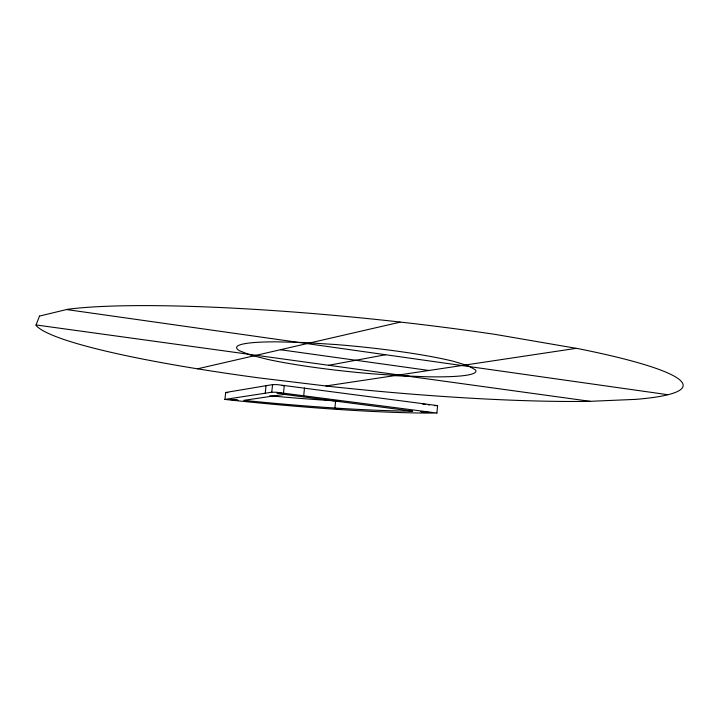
<?xml version="1.0" encoding="UTF-8"?>
<svg xmlns="http://www.w3.org/2000/svg" width="719" height="719" viewBox="0 0 719 719"><rect width="100%" height="100%" fill="white"/><g stroke="black" fill="none" stroke-linecap="round" stroke-linejoin="round"><path stroke-width="1.08" d="M436.909 413.039L437.61 405.615L277.183 384.611L272.555 384.611L225.667 392.484L224.912 399.431L238.106 400.851A263.316 23.278 6.1 0 0 428.093 413.074L436.909 413.039L276.393 392.25L271.755 392.223L224.912 399.431M334.919 408.015L335.629 400.905M303.715 395.594L304.497 387.972M265.248 393.23L266.039 385.699M271.755 392.223L272.555 384.611M283.511 392.942L284.302 385.294M429.18 405.148L428.29 404.743M197.572 368.802L400.043 322.184M328.655 365.279L385.663 354.746M325.896 385.968L576.252 348.338M394.686 375.633L409.515 376.423M434.303 405.651L437.61 405.615M422.808 404.204L425.585 404.384M406.433 376.001L427.104 376.774A120.199 12.933 5.7 0 0 475.439 369.926L468.5 365.863L453.24 361.253A120.199 12.933 5.7 0 0 335.638 344.527L303.84 342.523L276.357 341.84A120.199 12.933 5.7 0 0 239.76 350.872L250.365 355.006L267.486 359.356A120.199 12.933 5.7 0 0 373.341 373.889L395.953 375.435M225.667 392.484L227.86 392.718M281.785 385.429L283.726 385.69M36.067 324.952L590.065 401.31M280.419 349.731L428.991 370.474M66.552 309.547L667.34 394.632M339.79 401.166A246.338 22.972 6.1 0 1 269.67 395.783M230.673 399.467L237.899 400.24L230.673 399.467M39.491 316.09L35.95 325.249A325.932 35.662 5.7 0 0 259.838 378.005L328.206 386.247A325.932 35.662 5.7 0 0 588.519 401.382L635.875 399.36A325.932 35.662 5.7 0 0 579.029 348.814L495.472 334.443A325.932 35.662 5.7 0 0 67.559 309.305L39.491 316.09M421.055 411.654L428.641 412.481L421.055 411.654M276.914 392.853L284.607 393.787L276.914 392.853M334.425 408.374L341.57 409.219L334.425 408.374M284.373 394.398L243.723 400.348L250.32 401.022A246.464 21.759 6.1 0 0 407.988 411.133L412.688 411.178L284.373 394.398"/></g></svg>
